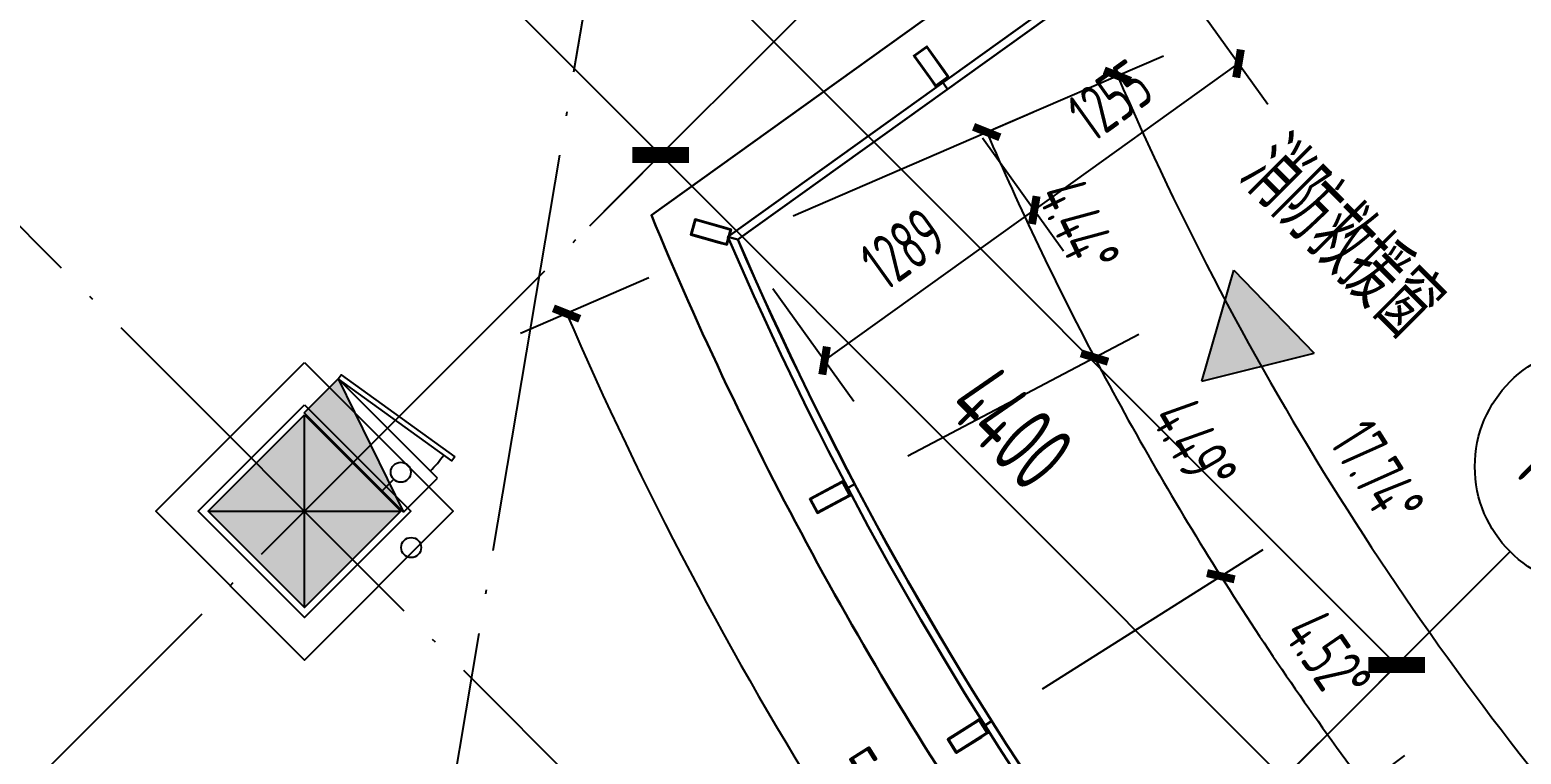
# Model space of a CAD drawing. Extents: x -936 to 12807311, y 101 to 1511157.
# Drawn here: x 12242446 to 12249894, y 1206451 to 1210066 of the extents above; entities that cross this region are included whole.
import ezdxf
from ezdxf.enums import TextEntityAlignment as Align

# ---------------------------------------------------------------- set-up
doc = ezdxf.new("R2010")
doc.units = 0
doc.header["$LTSCALE"] = 1000
doc.header["$MEASUREMENT"] = 0
for name, pattern in [('PX-GRID-T2$0$DOTE', [2.42, 2, -0.2, 0.02, -0.2]), ('PX-PLAN-F2-T2$0$ACAD_ISO05W100', [34, 24, -3, 0.5, -3, 0.5, -3]), ('PX-PLAN-F2-T2$0$DASH', [0.35, 0.25, -0.1]), ('PX-PLAN-F2-T2$0$DASHED', [0.75, 0.5, -0.25]), ('TX-GRID-T2$0$DOTE', [2.42, 2, -0.2, 0.02, -0.2])]:
    doc.linetypes.add(name, pattern=pattern)
for name, color, linetype, lineweight in [('PX-GLAZ-F2$0$PX-GLAZ-F2$0$_EDO-ALUMINIUM-SECTION', 90, 'Continuous', 30), ('PX-GLAZ-F2$0$PX-GLAZ-F2$0$_EDO-GLASS-SECTION', 130, 'Continuous', 30), ('PX-GLAZ-F2$0$PX-GLAZ-F2$0$PX-GLAZ-F2$0$板边线', 36, 'Continuous', 30), ('PX-PLAN-F2-T2$0$板边线', 36, 'Continuous', 30)]:
    doc.layers.add(name, color=color, linetype=linetype, lineweight=lineweight)
for name, color, linetype in [('PX-GLAZ-F2$0$PX-GLAZ-F2$0$PX-GLAZ-F2$0$幕墙线', 104, 'Continuous'), ('PX-GLAZ-F2$0$绿化', 3, 'Continuous'), ('PX-GRID-T2$0$DOTE', 1, 'Continuous'), ('PX-PLAN-F2-T2$0$0P-FE-FH-V', 3, 'Continuous'), ('PX-PLAN-F2-T2$0$0P-FE-HY（消火栓）', 1, 'Continuous'), ('PX-PLAN-F2-T2$0$A-SHFT', 161, 'Continuous'), ('PX-PLAN-F2-T2$0$PUB_DIM', 3, 'Continuous'), ('PX-PLAN-F2-T2$0$REDLINE', 1, 'PX-PLAN-F2-T2$0$ACAD_ISO05W100'), ('TX-CORE-T2-F2$0$T2-COLS-F2$0$0S-COLS-HATCH', 8, 'Continuous'), ('TX-CORE-T2-F2$0$T2-COLS-F2$0$0S-COLS-LINE', 90, 'Continuous'), ('TX-GRID-T2$0$A-SYMB', 4, 'Continuous'), ('TX-GRID-T2$0$DOTE', 1, 'Continuous'), ('TX-GRID-T2$0$PUB_DIM', 3, 'Continuous')]:
    doc.layers.add(name, color=color, linetype=linetype)
doc.styles.add('PX-PLAN-F2-T2$0$XD2008', font='xd-hzs.shx', dxfattribs={"width": 0.7, "bigfont": 'xd-hztxt.shx'})
doc.styles.add('PX-PLAN-F2-T2$0$XD2008_T3', font='xd-hzs.shx', dxfattribs={"width": 0.7, "bigfont": 'xd-hztxt.shx'})
doc.styles.add('TX-GRID-T2$0$X-01-GRID-01$0$1600-CD-B1-09-Grid$0$XD2008', font='xd-hzs.shx', dxfattribs={"width": 0.7, "bigfont": 'xd-hztxt.shx'})
doc.styles.add('TX-GRID-T2$0$XD2008_T3', font='xd-hzs.shx', dxfattribs={"width": 0.7, "bigfont": 'xd-hztxt.shx'})
doc.dimstyles.new('PX-PLAN-F2-T2$0$_TCH_ARCH&&100', dxfattribs={"dimtxt": 250, "dimasz": 100, "dimexe": 250, "dimexo": 300, "dimgap": 100, "dimtad": 1, "dimdec": 0, "dimzin": 0, "dimdsep": 46, "dimtxsty": 'PX-PLAN-F2-T2$0$XD2008_T3', "dimblk": 'PX-PLAN-F2-T2$0$_ArchTick', "dimcen": 0.09, "dimclrd": 1, "dimclrt": 4, "dimazin": 2, "dimtfac": 1, "dimtdec": 0, "dimtix": 1, "dimtmove": 2, "dimatfit": 3, "dimfxl": 0, "dimtolj": 1, "dimtzin": 0, "dimarcsym": 0})
doc.dimstyles.new('TX-GRID-T2$0$_TCH_ARCH&&100', dxfattribs={"dimtxt": 350, "dimasz": 200, "dimexe": 250, "dimexo": 300, "dimgap": 100, "dimtad": 1, "dimdec": 0, "dimzin": 0, "dimdsep": 46, "dimtxsty": 'TX-GRID-T2$0$XD2008_T3', "dimblk": 'TX-GRID-T2$0$_ArchTick', "dimcen": 0.09, "dimclrd": 1, "dimclre": 1, "dimclrt": 4, "dimazin": 2, "dimtfac": 1, "dimtdec": 0, "dimtix": 1, "dimtmove": 2, "dimatfit": 3, "dimfxl": 0, "dimtolj": 1, "dimtzin": 0, "dimarcsym": 0})

# ---------------------------------------------------------------- blocks, each defined once
blk = doc.blocks.new('PX-PLAN-F2-T2$0$eee')
at = {"layer": 'PX-PLAN-F2-T2$0$REDLINE', "linetype": 'PX-PLAN-F2-T2$0$DASHED', "ltscale": 10}
h = blk.add_hatch(color=10, dxfattribs=at)
h.dxf.hatch_style = 1
h.paths.add_polyline_path([(-28926.4, 23047.7), (-29286.7, 23498.8), (-28715.9, 23585.3)])
at = {"layer": 'PX-PLAN-F2-T2$0$REDLINE', "color": 10, "linetype": 'PX-PLAN-F2-T2$0$DASHED', "ltscale": 10, "elevation": 41.4}
for points in [[(-28926.4, 23047.7), (-29286.7, 23498.8), (-28715.9, 23585.3)], [(-28926.4, 23047.7), (-28715.9, 23585.3)]]:
    blk.add_lwpolyline(points, dxfattribs=at)
at = {"layer": 'PX-PLAN-F2-T2$0$A-SHFT', "linetype": 'PX-PLAN-F2-T2$0$DASH', "ltscale": 1000, "insert": (-29104.5, 24036.2, 41.4), "char_height": 350, "attachment_point": 5, "rotation": 9.66222, "style": 'PX-PLAN-F2-T2$0$XD2008'}
blk.add_mtext_dynamic_manual_height_columns('消防救援窗', width=2638.099, gutter_width=1750, heights=[0], dxfattribs=at)
blk = doc.blocks.new('PX-PLAN-F2-T2$0$室内单口消火栓(平面)')
at = {"layer": 'PX-PLAN-F2-T2$0$0P-FE-HY（消火栓）'}
h = blk.add_hatch(color=256, dxfattribs=at)
h.dxf.hatch_style = 1
h.paths.add_polyline_path([(704, 0), (4, 0), (4, 240)])
for p, q in [((4, 0), (4, 240)), ((4, 240), (704, 0)), ((704, 240), (4, 240)), ((704, 0), (704, 240)), ((554, 81.8), (554, 0.3)), ((704, 0), (4, 0))]:
    blk.add_line(p, q, dxfattribs=at)
blk.add_lwpolyline([(689.8, 377.5), (694.1, 352.9), (4, 240), (-0.3, 264.6)], close=True, dxfattribs=at)
blk.add_circle((554, 131.8), 50, dxfattribs=at)
blk.add_arc((54, 240), 600, 0.00026, 9.99993, dxfattribs=at)
blk = doc.blocks.new('PX-PLAN-F2-T2$0$A$C77842B79')
at = {"layer": 'PX-PLAN-F2-T2$0$0P-FE-FH-V'}
blk.add_circle((27100.2, 39392.1, 0), 50, dxfattribs=at)
at = {"layer": 'PX-PLAN-F2-T2$0$0P-FE-HY（消火栓）', "rotation": 324.5764722671037}
blk.add_blockref('PX-PLAN-F2-T2$0$室内单口消火栓(平面)', (26458.7, 39967.7, 0), dxfattribs=at)
blk = doc.blocks.new('PX-PLAN-F2-T2$0$_ArchTick')
at = {"color": 0, "linetype": 'ByBlock', "const_width": 0.4}
blk.add_lwpolyline([(-0.5, -0.5), (0.5, 0.5)], dxfattribs=at)
blk = doc.blocks.new('*D953')
at = {"layer": 'Defpoints', "color": 0, "transparency": 16777216}
for p in [(12248049.5, 1210501.7), (12248482.7, 1209897.6), (12247029.4, 1209770.1)]:
    blk.add_point(p, dxfattribs=at)
at = {"layer": 'PX-PLAN-F2-T2$0$PUB_DIM', "color": 0, "lineweight": -2, "transparency": 16777216}
for p, q in [((12248224.4, 1210257.9), (12248628.4, 1209694.5)), ((12247204.2, 1209526.3), (12247608.3, 1208962.9))]:
    blk.add_line(p, q, dxfattribs=at)
at = {"layer": 'PX-PLAN-F2-T2$0$PUB_DIM', "color": 1, "lineweight": -2, "transparency": 16777216}
blk.add_line((12247462.6, 1209166), (12248482.7, 1209897.6), dxfattribs=at)
at = {"layer": 'PX-PLAN-F2-T2$0$PUB_DIM', "color": 1, "lineweight": -2, "transparency": 16777216, "xscale": 100, "yscale": 100, "zscale": 100}
for p, rotation in [((12248482.7, 1209897.6), 35.64688146263808), ((12247462.6, 1209166), 215.6468814626381)]:
    blk.add_blockref('PX-PLAN-F2-T2$0$_ArchTick', p, dxfattribs=dict(at, rotation=rotation))
at = {"layer": 'PX-PLAN-F2-T2$0$PUB_DIM', "color": 4, "transparency": 16777216, "insert": (12247841.5, 1209714.7), "char_height": 250, "attachment_point": 5, "rotation": 35.64688, "style": 'PX-PLAN-F2-T2$0$XD2008_T3'}
blk.add_mtext('\\A1;1255', dxfattribs=at)
blk = doc.blocks.new('*D954')
at = {"layer": 'Defpoints', "color": 0, "transparency": 16777216}
for p in [(12247029.4, 1209770.1), (12247462.6, 1209166), (12245982.3, 1209019.2)]:
    blk.add_point(p, dxfattribs=at)
at = {"layer": 'PX-PLAN-F2-T2$0$PUB_DIM', "color": 0, "lineweight": -2, "transparency": 16777216}
for p, q in [((12247204.2, 1209526.3), (12247608.3, 1208962.9)), ((12246157.1, 1208775.4), (12246561.2, 1208212))]:
    blk.add_line(p, q, dxfattribs=at)
at = {"layer": 'PX-PLAN-F2-T2$0$PUB_DIM', "color": 1, "lineweight": -2, "transparency": 16777216}
blk.add_line((12246415.5, 1208415.1), (12247462.6, 1209166), dxfattribs=at)
at = {"layer": 'PX-PLAN-F2-T2$0$PUB_DIM', "color": 1, "lineweight": -2, "transparency": 16777216, "xscale": 100, "yscale": 100, "zscale": 100}
for p, rotation in [((12247462.6, 1209166), 35.64688146263925), ((12246415.5, 1208415.1), 215.6468814626392)]:
    blk.add_blockref('PX-PLAN-F2-T2$0$_ArchTick', p, dxfattribs=dict(at, rotation=rotation))
at = {"layer": 'PX-PLAN-F2-T2$0$PUB_DIM', "color": 4, "transparency": 16777216, "insert": (12246807.9, 1208973.4), "char_height": 250, "attachment_point": 5, "rotation": 35.64688, "style": 'PX-PLAN-F2-T2$0$XD2008_T3'}
blk.add_mtext('\\A1;1289', dxfattribs=at)
blk = doc.blocks.new('*D955')
at = {"layer": 'Defpoints', "color": 0, "transparency": 16777216}
for p in [(12261996.1, 1215931.4), (12247394.9, 1209175.9), (12245982.3, 1209019.2), (12246566, 1207799.2)]:
    blk.add_point(p, dxfattribs=at)
at = {"layer": 'PX-PLAN-F2-T2$0$PUB_DIM', "color": 0, "lineweight": -2, "transparency": 16777216}
for p, q in [((12246257.7, 1209138), (12247454.6, 1209654.7)), ((12246831.4, 1207939.1), (12247984.7, 1208546.9))]:
    blk.add_line(p, q, dxfattribs=at)
at = {"layer": 'PX-PLAN-F2-T2$0$PUB_DIM', "color": 1, "lineweight": -2, "transparency": 16777216}
blk.add_arc((12261996.1, 1215931.4), 16088.3, 203.34712, 207.79075, dxfattribs=at)
at = {"layer": 'PX-PLAN-F2-T2$0$PUB_DIM', "color": 1, "lineweight": -2, "transparency": 16777216, "xscale": 100, "yscale": 100, "zscale": 100}
for p, rotation in [((12247225.1, 1209555.6), 113.3471233119039), ((12247763.5, 1208430.4), 297.7907547306877)]:
    blk.add_blockref('PX-PLAN-F2-T2$0$_ArchTick', p, dxfattribs=dict(at, rotation=rotation))
at = {"layer": 'PX-PLAN-F2-T2$0$PUB_DIM', "color": 4, "transparency": 16777216, "insert": (12247686.4, 1209084.9), "char_height": 250, "attachment_point": 5, "rotation": 295.56894, "style": 'PX-PLAN-F2-T2$0$XD2008_T3'}
blk.add_mtext('\\A1;4.44°', dxfattribs=at)
blk = doc.blocks.new('*D956')
at = {"layer": 'Defpoints', "color": 0, "transparency": 16777216}
for p in [(12261996.1, 1215931.4), (12247964.3, 1208061.1), (12246566, 1207799.2), (12247250, 1206616.2)]:
    blk.add_point(p, dxfattribs=at)
at = {"layer": 'PX-PLAN-F2-T2$0$PUB_DIM', "color": 0, "lineweight": -2, "transparency": 16777216}
for p, q in [((12246831.4, 1207939.1), (12247984.7, 1208546.9)), ((12247503.6, 1206776.4), (12248605.8, 1207472.6))]:
    blk.add_line(p, q, dxfattribs=at)
at = {"layer": 'PX-PLAN-F2-T2$0$PUB_DIM', "color": 1, "lineweight": -2, "transparency": 16777216}
blk.add_arc((12261996.1, 1215931.4), 16088.3, 207.79075, 212.28102, dxfattribs=at)
at = {"layer": 'PX-PLAN-F2-T2$0$PUB_DIM', "color": 1, "lineweight": -2, "transparency": 16777216, "xscale": 100, "yscale": 100, "zscale": 100}
for p, rotation in [((12247763.5, 1208430.4), 117.7907547310083), ((12248394.4, 1207339.1), 302.2810150006258)]:
    blk.add_blockref('PX-PLAN-F2-T2$0$_ArchTick', p, dxfattribs=dict(at, rotation=rotation))
at = {"layer": 'PX-PLAN-F2-T2$0$PUB_DIM', "color": 4, "transparency": 16777216, "insert": (12248263.1, 1207991.2), "char_height": 250, "attachment_point": 5, "rotation": 300.03588, "style": 'PX-PLAN-F2-T2$0$XD2008_T3'}
blk.add_mtext('\\A1;4.49°', dxfattribs=at)
blk = doc.blocks.new('*D957')
at = {"layer": 'Defpoints', "color": 0, "transparency": 16777216}
for p in [(12261996.1, 1215931.4), (12248624.8, 1206984.8), (12247250, 1206616.2), (12248029.1, 1205484.1)]:
    blk.add_point(p, dxfattribs=at)
at = {"layer": 'PX-PLAN-F2-T2$0$PUB_DIM', "color": 0, "lineweight": -2, "transparency": 16777216}
for p, q in [((12247503.6, 1206776.4), (12248605.8, 1207472.6)), ((12248269.4, 1205663.8), (12249313.3, 1206444.7))]:
    blk.add_line(p, q, dxfattribs=at)
at = {"layer": 'PX-PLAN-F2-T2$0$PUB_DIM', "color": 1, "lineweight": -2, "transparency": 16777216}
blk.add_arc((12261996.1, 1215931.4), 16088.3, 212.28102, 216.79641, dxfattribs=at)
at = {"layer": 'PX-PLAN-F2-T2$0$PUB_DIM', "color": 1, "lineweight": -2, "transparency": 16777216, "xscale": 100, "yscale": 100, "zscale": 100}
for p, rotation in [((12248394.4, 1207339.1), 122.2810150006162), ((12249113.1, 1206295), 306.7964136097588)]:
    blk.add_blockref('PX-PLAN-F2-T2$0$_ArchTick', p, dxfattribs=dict(at, rotation=rotation))
at = {"layer": 'PX-PLAN-F2-T2$0$PUB_DIM', "color": 4, "transparency": 16777216, "insert": (12248928.8, 1206937.5), "char_height": 250, "attachment_point": 5, "rotation": 304.53871, "style": 'PX-PLAN-F2-T2$0$XD2008_T3'}
blk.add_mtext('\\A1;4.52°', dxfattribs=at)
blk = doc.blocks.new('*D961')
at = {"layer": 'Defpoints', "color": 0, "transparency": 16777216}
for p in [(12261996.1, 1215931.4), (12246982, 1209450.7), (12248580.9, 1208414.9), (12249671.5, 1205183.1)]:
    blk.add_point(p, dxfattribs=at)
at = {"layer": 'PX-PLAN-F2-T2$0$PUB_DIM', "color": 0, "lineweight": -2, "transparency": 16777216}
for p, q in [((12247257.5, 1209569.6), (12248107.3, 1209936.4)), ((12249897.6, 1205380.3), (12250595.2, 1205988.6))]:
    blk.add_line(p, q, dxfattribs=at)
at = {"layer": 'PX-PLAN-F2-T2$0$PUB_DIM', "color": 1, "lineweight": -2, "transparency": 16777216}
blk.add_arc((12261996.1, 1215931.4), 15377.5, 203.34712, 221.09172, dxfattribs=at)
at = {"layer": 'PX-PLAN-F2-T2$0$PUB_DIM', "color": 1, "lineweight": -2, "transparency": 16777216, "xscale": 100, "yscale": 100, "zscale": 100}
for p, rotation in [((12247877.7, 1209837.3), 113.3471233121895), ((12250406.8, 1205824.3), 311.0917190438834)]:
    blk.add_blockref('PX-PLAN-F2-T2$0$_ArchTick', p, dxfattribs=dict(at, rotation=rotation))
at = {"layer": 'PX-PLAN-F2-T2$0$PUB_DIM', "color": 4, "transparency": 16777216, "insert": (12249176.9, 1207852.7), "char_height": 250, "attachment_point": 5, "rotation": 302.21942, "style": 'PX-PLAN-F2-T2$0$XD2008_T3'}
blk.add_mtext('\\A1;17.74°', dxfattribs=at)
blk = doc.blocks.new('*D963')
at = {"layer": 'Defpoints', "color": 0, "transparency": 16777216}
for p in [(12261996.1, 1215931.4), (12245813.7, 1208946.4), (12245968.2, 1206948), (12248717.4, 1204341)]:
    blk.add_point(p, dxfattribs=at)
at = {"layer": 'PX-PLAN-F2-T2$0$PUB_DIM', "color": 0, "lineweight": -2, "transparency": 16777216}
for p, q in [((12245538.2, 1208827.5), (12244897.2, 1208550.8)), ((12248491.4, 1204143.7), (12247965.4, 1203684.6))]:
    blk.add_line(p, q, dxfattribs=at)
at = {"layer": 'PX-PLAN-F2-T2$0$PUB_DIM', "color": 1, "lineweight": -2, "transparency": 16777216}
blk.add_arc((12261996.1, 1215931.4), 18373.8, 203.34712, 221.11625, dxfattribs=at)
at = {"layer": 'PX-PLAN-F2-T2$0$PUB_DIM', "color": 1, "lineweight": -2, "transparency": 16777216, "xscale": 100, "yscale": 100, "zscale": 100}
for p, rotation in [((12245126.8, 1208649.9), 113.3471233122064), ((12248153.7, 1203849), 311.116249653546)]:
    blk.add_blockref('PX-PLAN-F2-T2$0$_ArchTick', p, dxfattribs=dict(at, rotation=rotation))
at = {"layer": 'PX-PLAN-F2-T2$0$PUB_DIM', "color": 4, "transparency": 16777216, "insert": (12246644.1, 1206251.9), "char_height": 250, "attachment_point": 5, "rotation": 302.23169, "style": 'PX-PLAN-F2-T2$0$XD2008_T3'}
blk.add_mtext('\\A1;5548', dxfattribs=at)
blk = doc.blocks.new('TX-CORE-T2-F2$0$T2-COLS-F2$0$COL-1150')
at = {"layer": 'TX-CORE-T2-F2$0$T2-COLS-F2$0$0S-COLS-HATCH'}
h = blk.add_hatch(color=256, dxfattribs=at)
h.dxf.hatch_style = 1
h.paths.add_polyline_path([(-340, 340), (340, 340), (340, -340), (-340, -340)])
at = {"layer": 'Defpoints'}
for p, q in [((-340, -340), (340, 340)), ((340, -340), (-340, 340))]:
    blk.add_line(p, q, dxfattribs=at)
blk.add_lwpolyline([(-525, 525), (525, 525), (525, -525), (-525, -525)], close=True, dxfattribs=at)
at = {"layer": 'TX-CORE-T2-F2$0$T2-COLS-F2$0$0S-COLS-LINE'}
for points in [[(-375, 375), (375, 375), (375, -375), (-375, -375)], [(-340, 340), (340, 340), (340, -340), (-340, -340)]]:
    blk.add_lwpolyline(points, close=True, dxfattribs=at)
blk = doc.blocks.new('TX-CORE-T2-F2$0$T2-COLS-F2')
at = {"layer": 'TX-CORE-T2-F2$0$T2-COLS-F2$0$0S-COLS-LINE', "rotation": 315.0000766680318}
blk.add_blockref('TX-CORE-T2-F2$0$T2-COLS-F2$0$COL-1150', (12243818, 1207663.3), dxfattribs=at)
blk = doc.blocks.new('TX-CORE-T2-F2')
blk.add_blockref('TX-CORE-T2-F2$0$T2-COLS-F2', (0, 0))
blk = doc.blocks.new('PX-GLAZ-F2$0$PX-GLAZ-F2$0$标准块')
at = {"layer": 'PX-GLAZ-F2$0$PX-GLAZ-F2$0$_EDO-ALUMINIUM-SECTION'}
blk.add_line((0, 0), (0, -46, 0.1), dxfattribs=at)
at = {"layer": 'PX-GLAZ-F2$0$PX-GLAZ-F2$0$_EDO-ALUMINIUM-SECTION', "extrusion": (1.58294e-17, 0.001776, 0.999998)}
for points in [[(40, -49), (40, -85), (40, -233), (-40, -233), (-40, -85.2), (-40, -46), (40, -46)], [(37, -49), (37, -85), (37, -85), (37, -230), (-37, -230), (-37, -85), (-37, -85), (-37, -49), (37, -49)]]:
    blk.add_lwpolyline(points, close=True, dxfattribs=at)
blk = doc.blocks.new('PX-GLAZ-F2')
at = {"layer": 'PX-GLAZ-F2$0$绿化', "ltscale": 100}
h = blk.add_hatch(dxfattribs=at)
h.set_pattern_fill('CROSS', color=256, scale=200)
h.set_pattern_definition([(0, (0, 0), (317.5, 317.5), [158.75, -476.25]), (90, (79.38, -79.38), (-317.5, 317.5), [158.75, -476.25])])
edge = h.paths.add_edge_path()
edge.add_spline(control_points=[(12248706, 1227659.1), (12249131.2, 1228506.9), (12249645.7, 1229303.6), (12250243.3, 1230039.9)], knot_values=[0, 0, 0, 0, 0.216924, 0.216924, 0.216924, 0.216924], weights=[1, 0.996083, 0.996083, 1], degree=3, periodic=0)
edge.add_spline(control_points=[(12250243.3, 1230039.9), (12252309.9, 1232880.9), (12254376.5, 1235721.8), (12256443.1, 1238562.8)], knot_values=[0.216924, 0.216924, 0.216924, 0.216924, 1.216924, 1.216924, 1.216924, 1.216924], weights=[1, 1, 1, 1], degree=3, periodic=0)
edge.add_spline(control_points=[(12256443.1, 1238562.8), (12256855.1, 1239129.1), (12257479, 1239447.2), (12258179.2, 1239448.1)], knot_values=[1.216924, 1.216924, 1.216924, 1.216924, 2.157612, 2.157612, 2.157612, 2.157612], weights=[1, 0.927608, 0.927608, 1], degree=3, periodic=0)
edge.add_spline(control_points=[(12258179.2, 1239448.1), (12258879.5, 1239448.9), (12259504.2, 1239132.3), (12259917.5, 1238567)], knot_values=[2.157612, 2.157612, 2.157612, 2.157612, 3.098299, 3.098299, 3.098299, 3.098299], weights=[1, 0.927608, 0.927608, 1], degree=3, periodic=0)
edge.add_spline(control_points=[(12259917.5, 1238567), (12260548, 1237710.5), (12261178.5, 1236854), (12261808.9, 1235997.5)], knot_values=[3.098299, 3.098299, 3.098299, 3.098299, 4.098299, 4.098299, 4.098299, 4.098299], weights=[1, 1, 1, 1], degree=3, periodic=0)
edge.add_spline(control_points=[(12261808.9, 1235997.5), (12263521.2, 1233671.3), (12265804.9, 1231902.8), (12268485.4, 1230826.9)], knot_values=[4.098299, 4.098299, 4.098299, 4.098299, 4.652859, 4.652859, 4.652859, 4.652859], weights=[1, 0.974536, 0.974536, 1], degree=3, periodic=0)
edge.add_spline(control_points=[(12268485.4, 1230826.9), (12268662.4, 1231007.2), (12268731.6, 1231250.2), (12268676.3, 1231496.7)], knot_values=[4.652859, 4.652859, 4.652859, 4.652859, 5.649853, 5.649853, 5.649853, 5.649853], weights=[1, 0.918868, 0.918868, 1], degree=3, periodic=0)
edge.add_spline(control_points=[(12268676.3, 1231496.7), (12268617.1, 1231738.6), (12268468.8, 1231938.7), (12268254.4, 1232065.5)], knot_values=[5.649853, 5.649853, 5.649853, 5.649853, 6.446513, 6.446513, 6.446513, 6.446513], weights=[1, 0.947807, 0.947807, 1], degree=3, periodic=0)
edge.add_spline(control_points=[(12268254.4, 1232065.5), (12267103.1, 1232776.1), (12266083.6, 1233665.5), (12265223.4, 1234709.7)], knot_values=[6.446513, 6.446513, 6.446513, 6.446513, 6.775264, 6.775264, 6.775264, 6.775264], weights=[1, 0.991014, 0.991014, 1], degree=3, periodic=0)
edge.add_spline(control_points=[(12265223.4, 1234709.7), (12264096, 1236051.5), (12262129.6, 1238391.9), (12260372, 1242231), (12256480.6, 1243543.3), (12252849.4, 1241495), (12250340.6, 1238037), (12248070.6, 1234565), (12247519.7, 1230670.2), (12248353, 1228555.3), (12248706, 1227659.1)], knot_values=[6.775264, 6.775264, 6.775264, 6.775264, 5292.874969, 9226.385284, 12034.29998, 16515.783225, 20509.83686, 24941.222035, 28831.152857, 31691.101626, 31691.101626, 31691.101626, 31691.101626], weights=[1, 1, 1, 1, 1, 1, 1, 1, 1, 1, 1], degree=3, periodic=0)
edge = h.paths.add_edge_path()
edge.add_line((12350572.1, 1250171.9), (12345847.5, 1250548.3))
edge.add_line((12345847.5, 1250548.3), (12342141.8, 1229321))
edge.add_arc((12336175.4, 1230692.1), 6121.9, 302.60421, 347.05847, ccw=False)
edge.add_arc((12345389.7, 1216855.3), 10503.8, 124.27677, 148.99986)
edge.add_arc((12344287.8, 1217517.4), 9218.3, 148.99986, 195.78563)
edge.add_arc((12226671.4, 1184267.2), 113007.7, 14.3349, 15.785626, ccw=False)
edge.add_arc((12324166, 1209181.5), 12380.1, -17.80782, 14.3349, ccw=False)
edge.add_line((12335952.9, 1205395.4), (12334257.7, 1200117.8))
edge.add_arc((12334246.6, 1197712), 2405.9, 11.27506, 89.73573, ccw=False)
edge.add_arc((12335021.7, 1197866.5), 1615.6, -9.56278, 11.27506, ccw=False)
edge.add_arc((12318788.1, 1200601.3), 18077.9, 349.66451, 350.43722, ccw=False)
edge.add_line((12336572.7, 1197357.9), (12337158.7, 1197228.4))
edge.add_line((12337158.7, 1197228.4), (12338932.8, 1205257.3))
edge.add_arc((12331756, 1206843.1), 7350, 347.53975, 385.14259)
edge.add_line((12338409.6, 1209966), (12337135.1, 1212681.5))
edge.add_arc((12343155, 1215506.9), 6650, 136.3842, 205.14259, ccw=False)
edge.add_line((12338340.5, 1220094.1), (12341350.4, 1223253.1))
edge.add_arc((12336029.1, 1228323.2), 7350, 316.3842, 350.09754)
edge.add_line((12343269.6, 1227059.2), (12347090.2, 1248944.5))
edge.add_line((12347090.2, 1248944.5), (12351754.6, 1248573))
edge.add_arc((12350316, 1248745.8), 1448.9, 353.14964, 439.81841)
edge = h.paths.add_edge_path()
edge.add_line((12329890.5, 1220636.8), (12332760, 1212631.4))
edge.add_line((12332760, 1212631.4), (12329676.6, 1211775.2))
edge.add_line((12329676.6, 1211775.2), (12331314.6, 1212230))
edge.add_line((12331314.6, 1212230), (12332557.8, 1207752.6))
edge.add_line((12332557.8, 1207752.6), (12330392.5, 1207151.4))
edge.add_arc((12335853.3, 1214426.6), 9096.6, 186.95866, 233.10806, ccw=False)
edge.add_arc((12340898.8, 1215042.4), 14179.5, 162.97302, 186.95866, ccw=False)
edge.add_arc((12329376.2, 1218571.1), 2128.8, 76.01983, 162.97302, ccw=False)
edge = h.paths.add_edge_path()
edge.add_spline(control_points=[(12297159.8, 1230058.2), (12297328.4, 1230848.4), (12297611.5, 1232175), (12298661.8, 1234113.7), (12300752.4, 1233643.1), (12302179.5, 1231710.5), (12305502.7, 1231446.7), (12308858, 1230950.4), (12312135.6, 1229259.9), (12315220.2, 1226420), (12318080.9, 1222865.1), (12322418.9, 1219690.6), (12322542.4, 1214282.7), (12320895.5, 1209063.7), (12315723.8, 1207150.9), (12311909, 1207413.1), (12309758.9, 1207758.4), (12309129.1, 1207859.5), (12310995.9, 1207584.2), (12312844.4, 1207963.6), (12314451.8, 1208952), (12317354.8, 1210737), (12318732.3, 1213854), (12318097.8, 1217202.3), (12317569.7, 1221919.1), (12314841.7, 1225803.1), (12310583.9, 1227900.3), (12307035.2, 1229914.1), (12303029.1, 1230689.2), (12298985.3, 1230144.5), (12298893.7, 1229984.7), (12298802.1, 1229824.9), (12298710.5, 1229665.1), (12298697.1, 1229625.6), (12298683.7, 1229586), (12298670.3, 1229546.5), (12298166.8, 1229717.1), (12297663.3, 1229887.7), (12297159.8, 1230058.2)], knot_values=[0, 0, 0, 0, 2509.700408, 4213.359833, 5630.177683, 7984.518911, 11137.817694, 14924.091468, 18297.557361, 21965.658871, 27403.802694, 32175.788926, 37032.380513, 42474.260842, 47438.699166, 52055.119781, 53967.632625, 53967.632625, 53967.632625, 53968.33034, 53968.33034, 53968.33034, 53969.537115, 53969.537115, 53969.537115, 53970.538726, 53970.538726, 53970.538726, 53971.188756, 53971.188756, 53971.188756, 53972.188756, 53972.188756, 53972.188756, 53973.188756, 53973.188756, 53973.188756, 53974.188756, 53974.188756, 53974.188756, 53974.188756], weights=[1, 1, 1, 1, 1, 1, 1, 1, 1, 1, 1, 1, 1, 1, 1, 1, 1, 1, 0.959842, 0.959842, 1, 0.882279, 0.882279, 1, 0.918131, 0.918131, 1, 0.965097, 0.965097, 1, 1, 1, 1, 1, 1, 1, 1, 1, 1], degree=3, periodic=0)
edge = h.paths.add_edge_path()
edge.add_arc((12264417, 1231062), 31784.2, 288.69408, 306.13039)
edge.add_arc((12282712.2, 1205688.8), 536.1, 326.20587, 388.29705)
edge.add_arc((12282257.3, 1205342), 1104.7, 32.95484, 44.08798)
edge.add_arc((12296904.8, 1178998.3), 30446.8, 117.06634, 124.81688)
edge.add_arc((12270335.2, 1229379), 26995.3, 242.81788, 289.89359, ccw=False)
edge.add_arc((12269712.4, 1219643.1), 18465.3, 214.97876, 230.64533, ccw=False)
edge.add_arc((12280518, 1228316.3), 32304.1, 208.46123, 216.59643, ccw=False)
edge.add_line((12252118.2, 1212921.4), (12251073.7, 1212284.2))
edge.add_arc((12251548.3, 1211765), 703.4, 132.4299, 196.5559)
edge.add_arc((12269478.4, 1221332.5), 21012.7, 207.7011, 284.11957)
edge = h.paths.add_edge_path()
edge.add_arc((12233920.3, 1265851.6), 16144.8, -7.15606, 23.05907, ccw=False)
edge.add_arc((12272144.2, 1259604.6), 22605.3, 169.19974, 186.44518)
edge.add_line((12249681.8, 1257067.1), (12250208.3, 1252638.7))
edge.add_line((12250208.3, 1252638.7), (12250862.7, 1252716.6))
edge.add_arc((12273478.7, 1255109.2), 22742.2, 165.02933, 186.03914, ccw=False)
edge.add_arc((12521635.5, 1188752), 279617.8, 164.395979, 165.029333, ccw=False)
edge.add_arc((12246304.4, 1265646.6), 6249.3, 344.39598, 373.49578)
edge.add_arc((12241392.1, 1264467.7), 11301.1, 13.49578, 45.22187)
edge.add_line((12249352.2, 1272489.7), (12248777.5, 1272176.5))
edge.add_spline(control_points=[(12272311.3, 1185673.5), (12273059.3, 1190105.5), (12273807.4, 1194537.4), (12273916.6, 1195057.1), (12273551.9, 1195443.1), (12273187.2, 1195829.1), (12272662.2, 1195749.5), (12269776.4, 1195164.7), (12266890.5, 1194579.8), (12265653.8, 1194222), (12265338.4, 1192973.8), (12264835.5, 1189992.8), (12264332.5, 1187011.7), (12264187.7, 1185999.1), (12265170.5, 1185715.3), (12268131.7, 1185215.7), (12271092.9, 1184716.1), (12272121.2, 1184661.4), (12272311.3, 1185673.5)], knot_values=[0, 0, 0, 1, 1, 1.964231, 1.964231, 2.928463, 2.928463, 3.928463, 3.928463, 4.970151, 4.970151, 5.970151, 5.970151, 7.401839, 7.401839, 8.401839, 8.401839, 9.840172, 9.840172, 9.840172], weights=[1, 1, 1, 0.886016, 1, 0.886016, 1, 1, 1, 0.867399, 1, 1, 1, 0.75454, 1, 1, 1, 0.752355, 1], degree=2, periodic=0)
at = {"layer": 'PX-GLAZ-F2$0$PX-GLAZ-F2$0$_EDO-GLASS-SECTION', "elevation": 41.4}
for points in [[(12248709, 1204630.8, -0.03669), (12247584.1, 1206036.3, -0.049044), (12245932.8, 1209032.9), (12248005.6, 1210519.4), (12246480.8, 1218794.6)], [(12248740, 1204656.2, -0.03674), (12247617.1, 1206058.9, -0.048583), (12245982.3, 1209019.2), (12248049.5, 1210501.7), (12246520.1, 1218801.8)]]:
    blk.add_lwpolyline(points, format="xyb", dxfattribs=at)
at = {"layer": 'PX-GLAZ-F2$0$PX-GLAZ-F2$0$PX-GLAZ-F2$0$幕墙线'}
blk.add_lwpolyline([(12259213.2, 1175092), (12258904.5, 1175909.6), (12259380.4, 1176083), (12259072.8, 1176907), (12260257.2, 1183927.2), (12261576.7, 1191747.8, 0.285544), (12259613.2, 1196512.4), (12253109.8, 1201145.2), (12251394.5, 1202359.6, -0.046861), (12248952.3, 1204439.6, -0.045302), (12247616.3, 1206058.9, -0.048582), (12245981.6, 1209019.1), (12248053.8, 1210502.6), (12245734.1, 1223062.2, 0.094364)], format="xyb", dxfattribs=at)
at = {"layer": 'PX-GLAZ-F2$0$PX-GLAZ-F2$0$PX-GLAZ-F2$0$板边线', "color": 30}
for points in [[(12275053.4, 1178179.3, 0.197655), (12271539.9, 1180382), (12266840.9, 1181174.1, 0.411529), (12260568.8, 1176756), (12258744.3, 1177063.8), (12259901, 1183919.5), (12261231.5, 1191806, 0.287272), (12259405.2, 1196219.8), (12252901.9, 1200852.5), (12251188.4, 1202065.5, -0.045377), (12248698.6, 1204191.4, -0.042961), (12247327.8, 1205860.8, -0.052561), (12245550.4, 1209140.6), (12247664.3, 1210656.7), (12245455.7, 1222643.2, 0.109445)], [(12259901, 1183919.5), (12261231.5, 1191806, 0.287272), (12259405.2, 1196219.8), (12252901.9, 1200852.5), (12251188.4, 1202065.5, -0.045377), (12248698.6, 1204191.4, -0.042961), (12247327.8, 1205860.8, -0.052561), (12245550.4, 1209140.6), (12247664.3, 1210656.7), (12245455.7, 1222643.2, 0.109445), (12244250.5, 1225491.9), (12240656.7, 1230544.5, 0.41444), (12229983.3, 1232337.3), (12208835.9, 1217260.1), (12215250.8, 1210845.2), (12213483.1, 1209077.4), (12218998.5, 1203562), (12220554.2, 1205117.7), (12230648.1, 1195023.7), (12228467.1, 1192842.7)]]:
    blk.add_lwpolyline(points, format="xyb", dxfattribs=at)
at = {"layer": 'PX-GLAZ-F2$0$PX-GLAZ-F2$0$_EDO-ALUMINIUM-SECTION', "extrusion": (-0.000102434, 0.000142832, 1), "rotation": 215.6468818878413}
blk.add_blockref('PX-GLAZ-F2$0$PX-GLAZ-F2$0$标准块', (12247029.3, 1209770.3, -1040.3), dxfattribs=at)
at = {"layer": 'PX-GLAZ-F2$0$PX-GLAZ-F2$0$_EDO-ALUMINIUM-SECTION', "extrusion": (-0.000169246, 4.74275e-05, 1), "rotation": 254.3456631090384}
blk.add_blockref('PX-GLAZ-F2$0$PX-GLAZ-F2$0$标准块', (12245982.1, 1209019.3, -1973.8), dxfattribs=at)
at = {"layer": 'PX-GLAZ-F2$0$PX-GLAZ-F2$0$_EDO-ALUMINIUM-SECTION', "extrusion": (-0.000155064, -8.27574e-05, 1), "rotation": 298.0887241729615}
blk.add_blockref('PX-GLAZ-F2$0$PX-GLAZ-F2$0$标准块', (12246565.8, 1207799.1, -1957.5), dxfattribs=at)
at = {"layer": 'PX-GLAZ-F2$0$PX-GLAZ-F2$0$_EDO-ALUMINIUM-SECTION', "extrusion": (0.000829389, -0.001796, 0.999998), "rotation": 302.21013902286}
blk.add_blockref('PX-GLAZ-F2$0$PX-GLAZ-F2$0$标准块', (12247244.9, 1206632, 8031.5), dxfattribs=at)
blk = doc.blocks.new('PX-GRID-T2')
at = {"layer": 'PX-GRID-T2$0$DOTE', "linetype": 'PX-GRID-T2$0$DOTE'}
blk.add_line((12245896.9, 1214212.6), (12236203.4, 1156756.7), dxfattribs=at)
blk = doc.blocks.new('TX-GRID-T2$0$X-01-GRID-01$0$1600-CD-B1-09-Grid$0$ECADI-TAG-GRID')
at = {"color": 13}
blk.add_circle((0, 0), 6, dxfattribs=at)
at = {"style": 'TX-GRID-T2$0$X-01-GRID-01$0$1600-CD-B1-09-Grid$0$XD2008', "width": 0.4}
blk.add_attdef('GRID', text='', height=6.25, dxfattribs=at).set_placement((0, 0), align=Align.MIDDLE)
blk = doc.blocks.new('TX-GRID-T2$0$_ArchTick')
at = {"color": 0, "linetype": 'ByBlock', "const_width": 0.4}
blk.add_lwpolyline([(-0.5, -0.5), (0.5, 0.5)], dxfattribs=at)
blk = doc.blocks.new('*D2302')
at = {"layer": 'Defpoints', "color": 0, "transparency": 16777216}
for p in [(12239868.7, 1214037.7), (12245596.2, 1209441.6), (12245030.5, 1208875.9)]:
    blk.add_point(p, dxfattribs=at)
at = {"layer": 'TX-GRID-T2$0$PUB_DIM', "color": 1, "lineweight": -2, "transparency": 16777216}
for p, q in [((12240080.8, 1214249.9), (12240611.1, 1214780.2)), ((12240434.3, 1214603.4), (12245596.2, 1209441.6)), ((12245242.7, 1209088), (12245773, 1209618.3))]:
    blk.add_line(p, q, dxfattribs=at)
at = {"layer": 'TX-GRID-T2$0$PUB_DIM', "color": 1, "lineweight": -2, "transparency": 16777216, "xscale": 200, "yscale": 200, "zscale": 200}
for p, rotation in [((12240434.3, 1214603.4), 135.0000754728968), ((12245596.2, 1209441.6), 315.0000754728969)]:
    blk.add_blockref('TX-GRID-T2$0$_ArchTick', p, dxfattribs=dict(at, rotation=rotation))
at = {"layer": 'TX-GRID-T2$0$PUB_DIM', "color": 4, "transparency": 16777216, "insert": (12243209.7, 1212216.9), "char_height": 350, "attachment_point": 5, "rotation": 315.00008, "style": 'TX-GRID-T2$0$XD2008_T3'}
blk.add_mtext('\\A1;7300', dxfattribs=at)
blk = doc.blocks.new('*D2303')
at = {"layer": 'Defpoints', "color": 0, "transparency": 16777216}
for p in [(12245030.5, 1208875.9), (12248707.5, 1206330.3), (12248141.8, 1205764.6)]:
    blk.add_point(p, dxfattribs=at)
at = {"layer": 'TX-GRID-T2$0$PUB_DIM', "color": 1, "lineweight": -2, "transparency": 16777216}
for p, q in [((12245242.7, 1209088), (12245773, 1209618.3)), ((12245596.2, 1209441.6), (12248707.5, 1206330.3)), ((12248354, 1205976.7), (12248884.3, 1206507.1))]:
    blk.add_line(p, q, dxfattribs=at)
at = {"layer": 'TX-GRID-T2$0$PUB_DIM', "color": 1, "lineweight": -2, "transparency": 16777216, "xscale": 200, "yscale": 200, "zscale": 200}
for p, rotation in [((12245596.2, 1209441.6), 135.0000754728965), ((12248707.5, 1206330.3), 315.0000754728965)]:
    blk.add_blockref('TX-GRID-T2$0$_ArchTick', p, dxfattribs=dict(at, rotation=rotation))
at = {"layer": 'TX-GRID-T2$0$PUB_DIM', "color": 4, "transparency": 16777216, "insert": (12247346.3, 1208080.4), "char_height": 350, "attachment_point": 5, "rotation": 315.00008, "style": 'TX-GRID-T2$0$XD2008_T3'}
blk.add_mtext('\\A1;4400', dxfattribs=at)
blk = doc.blocks.new('*D2322')
at = {"layer": 'Defpoints', "color": 0, "transparency": 16777216}
for p in [(12223782, 1231255.8), (12249273.2, 1206896), (12248707.5, 1206330.3)]:
    blk.add_point(p, dxfattribs=at)
at = {"layer": 'TX-GRID-T2$0$PUB_DIM', "color": 1, "lineweight": -2, "transparency": 16777216}
for p, q in [((12223994.1, 1231467.9), (12224524.4, 1231998.2)), ((12224347.6, 1231821.5), (12249273.2, 1206896)), ((12248919.6, 1206542.4), (12249450, 1207072.8))]:
    blk.add_line(p, q, dxfattribs=at)
at = {"layer": 'TX-GRID-T2$0$PUB_DIM', "color": 1, "lineweight": -2, "transparency": 16777216, "xscale": 200, "yscale": 200, "zscale": 200}
for p, rotation in [((12224347.6, 1231821.5), 135.0000787177692), ((12249273.2, 1206896), 315.0000787177692)]:
    blk.add_blockref('TX-GRID-T2$0$_ArchTick', p, dxfattribs=dict(at, rotation=rotation))
at = {"layer": 'TX-GRID-T2$0$PUB_DIM', "color": 4, "transparency": 16777216, "insert": (12237004.9, 1219553.2), "char_height": 350, "attachment_point": 5, "rotation": 315.00008, "style": 'TX-GRID-T2$0$XD2008_T3'}
blk.add_mtext('\\A1;35250', dxfattribs=at)
blk = doc.blocks.new('PX-PLAN-F2-T2')
at = {"layer": 'PX-PLAN-F2-T2$0$0P-FE-HY（消火栓）', "rotation": 350.4236160085533}
blk.add_blockref('PX-PLAN-F2-T2$0$A$C77842B79', (12211074.739, 1173147.489, 0), dxfattribs=at)
at = {"layer": 'PX-PLAN-F2-T2$0$板边线', "color": 6, "rotation": 305.4236160409605}
blk.add_blockref('PX-PLAN-F2-T2$0$eee', (12246284.779, 1171381.144), dxfattribs=at)
at = {"layer": 'PX-PLAN-F2-T2$0$PUB_DIM'}
dim = blk.add_angular_dim_3p(base=(12245968.225, 1206947.961), center=(12261996.116, 1215931.423), p1=(12245813.672, 1208946.378), p2=(12248717.383, 1204341.012), text='5548', dimstyle='PX-PLAN-F2-T2$0$_TCH_ARCH&&100', dxfattribs=at)
dim.commit()
dim.dimension.update_dxf_attribs({"geometry": '*D963', "text_midpoint": (12246644.091, 1206251.875)})
for base, p1, p2, picture, middle in [((12247394.857, 1209175.93), (12245982.287, 1209019.159), (12246565.974, 1207799.213), '*D955', (12247686.361, 1209084.873)), ((12247964.286, 1208061.149), (12246565.974, 1207799.213), (12247250.002, 1206616.154), '*D956', (12248263.064, 1207991.169)), ((12248580.903, 1208414.855), (12246982.014, 1209450.685), (12249671.48, 1205183.094), '*D961', (12249176.933, 1207852.682)), ((12248624.824, 1206984.803), (12247250.002, 1206616.154), (12248029.134, 1205484.149), '*D957', (12248928.828, 1206937.518))]:
    dim = blk.add_angular_dim_3p(base=base, center=(12261996.116, 1215931.423), p1=p1, p2=p2, dimstyle='PX-PLAN-F2-T2$0$_TCH_ARCH&&100', dxfattribs=at)
    dim.commit()
    dim.dimension.update_dxf_attribs({"geometry": picture, "text_midpoint": middle})
for p1, p2, distance, picture, middle in [((12247029.373, 1209770.09), (12248049.518, 1210501.705), -743.344, '*D953', (12247841.53, 1209714.679)), ((12245982.3068, 1209019.1677), (12247029.3733, 1209770.0903), -743.3442, '*D954', (12246807.9249, 1208973.41))]:
    dim = blk.add_aligned_dim(p1=p1, p2=p2, distance=distance, dimstyle='PX-PLAN-F2-T2$0$_TCH_ARCH&&100', dxfattribs=at)
    dim.commit()
    dim.dimension.update_dxf_attribs({"geometry": picture, "text_midpoint": middle})
blk = doc.blocks.new('TX-GRID-T2')
at = {"layer": 'TX-GRID-T2$0$DOTE', "linetype": 'TX-GRID-T2$0$DOTE'}
for p, q in [((12218943.6, 1232537.6), (12249891.1, 1201590.2)), ((12246727.6, 1210572.9), (12222099.2, 1185944.5)), ((12249838.9, 1207461.7), (12225210.5, 1182833.2))]:
    blk.add_line(p, q, dxfattribs=at)
at = {"layer": 'TX-GRID-T2$0$A-SYMB', "xscale": 99.99999999999996, "yscale": 99.99999999999996, "zscale": 99.99999999999996, "rotation": 315}
blk.add_blockref('TX-GRID-T2$0$X-01-GRID-01$0$1600-CD-B1-09-Grid$0$ECADI-TAG-GRID', (12250263.1, 1207885.9), dxfattribs=at).add_auto_attribs({'GRID': 'T2-9'})
at = {"layer": 'TX-GRID-T2$0$PUB_DIM'}
for base, p1, p2, picture, middle in [((12249273.2, 1206896), (12223782, 1231255.8), (12248707.5, 1206330.3), '*D2322', (12237004.9, 1219553.2)), ((12245596.2, 1209441.6), (12239868.7, 1214037.7), (12245030.5, 1208875.9), '*D2302', (12243209.7, 1212216.9)), ((12248707.5, 1206330.3), (12245030.5, 1208875.9), (12248141.8, 1205764.6), '*D2303', (12247346.3, 1208080.4))]:
    dim = blk.add_linear_dim(base=base, p1=p1, p2=p2, angle=315.00008, dimstyle='TX-GRID-T2$0$_TCH_ARCH&&100', override={"dimgap": 0}, dxfattribs=at)
    dim.commit()
    dim.dimension.update_dxf_attribs({"geometry": picture, "text_midpoint": middle, "dimtype": 161, "text_rotation": 315.00008})

msp = doc.modelspace()

# ---------------------------------------------------------------- block references
for name in ['TX-CORE-T2-F2', 'PX-PLAN-F2-T2', 'PX-GRID-T2', 'PX-GLAZ-F2', 'TX-GRID-T2']:
    msp.add_blockref(name, (0, 0))

doc.saveas('drawing.dxf')
